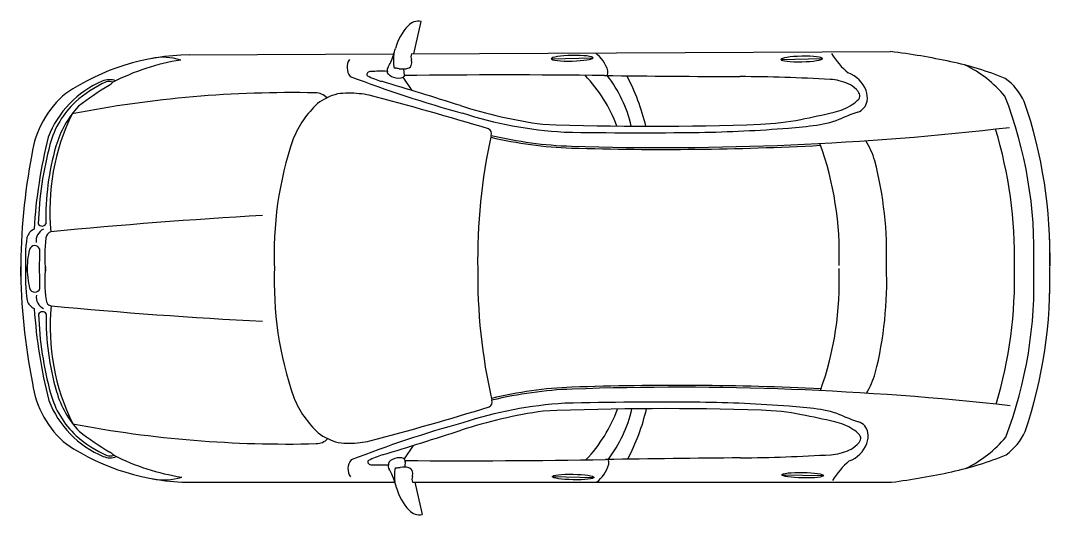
# Model space of a CAD drawing. Header units: millimetres. Extents: x -17157 to 13723, y 21549 to 39550.
# Drawn here: x -3443 to 674, y 28818 to 30794 of the extents above; entities that cross this region are included whole.
import ezdxf

# ---------------------------------------------------------------- set-up
doc = ezdxf.new("R2010")
doc.units = ezdxf.units.MM

# ---------------------------------------------------------------- blocks, each defined once
blk = doc.blocks.new('A$C1828033A')
for p, q in [((1569.6, 1839.9), (1598.9, 1968.9)), ((672.7, 1835.6), (1490.2, 1839.5)), ((1560.1, 1839.8), (3474.4, 1849)), ((2119.2, 1820.3), (2285.7, 1823.9)), ((3036.4, 1817.4), (3202.9, 1821)), ((1532.4, 1753.1), (1530.5, 1779.4)), ((1563.5, 1693.1), (1527.2, 1746.3)), ((4109.8, 1099.4), (4110.3, 991.2)), ((0.2, 1009.2), (0, 971.6)), ((0.4, 952.1), (0, 989.7)), ((4110.3, 881.5), (4110.3, 989.7)), ((1566.9, 275.6), (1530.9, 222.3)), ((1536.1, 215.5), (1534.3, 189.2)), ((676.8, 128.9), (1494.3, 128.9)), ((1564.2, 128.9), (3478.5, 128.9)), ((1573.7, 128.9), (1603.6, 0)), ((2123.2, 151.1), (2289.7, 148.3)), ((3040.4, 158.3), (3206.9, 155.5))]:
    blk.add_line(p, q)
for centre, radius, start, end in [((1701.6, 1806.9), 212, 136.8745, 165.0099), ((1588.5, 1912.9), 57, 79.4418, 136.8745), ((1078.5, 1973.7), 433, 337.3644, 345.0099), ((684.3, 933.4), 902.3, 90.7372, 123.9541), ((785, 909.7), 917.1, 99.1579, 117.034), ((569.7, 1599.3), 226.7, 72.1859, 101.8898), ((1360.2, 1786.1), 56.9, 146.6185, 219.5319), ((1677.5, 1813.4), 189.1, 172.0537, 187.8797), ((1606.4, 1828.6), 47.6, 166.3308, 194.2174), ((1515.7, 1805.6), 46, 351.5383, 14.2174), ((2207.4, 1729.1), 144.5, 17.1419, 52.2949), ((3492.6, 1991.8), 295.2, 210.6615, 230.6814), ((3116.2, -1000.9), 2872.3, 77.9714, 82.8366), ((1436.3, 1263.7), 506.7, 86.9673, 94.3058), ((1482.4, 1776.4), 18.5, 145.4498, 201.5142), ((1376.1, 1849.6), 110.6, 325.4498, 337.3644), ((1495.9, 1788.2), 5.73, 187.8797, 262.6953), ((1411.8, 1132.1), 655.8, 81.2092, 82.6953), ((1524.7, 1862.4), 83.2, 261.2092, 284.8546), ((1540.8, 1801.9), 20.6, 284.8546, 351.5383), ((2294.2, 1770.3), 51.3, 340.3634, 1.4929), ((3443.2, 533.7), 1303.3, 67.9687, 77.9714), ((3559.5, 1358.4), 485.6, 40.0689, 63.9326), ((480.9, 1365.2), 397.1, 112.9834, 159.1679), ((354.2, 1663.9), 72.6, 69.9326, 112.9834), ((352.8, 1684.7), 44.6, 69.9125, 105.8453), ((2921.7, 5894.9), 4445.1, 248.8281, 254.89), ((1392.1, 1757.4), 9.83, 134.6352, 172.7617), ((1388.4, 1757.9), 6.1, 172.7617, 242.0955), ((1396.6, 1752.9), 16.2, 83.8374, 134.6352), ((1525.5, 2016.8), 299.1, 242.0955, 253.5128), ((-2854.5, -12782), 15134.3, 72.26406, 73.51276), ((1935.8, -32020), 33775.5, 89.32804, 90.68433), ((1813.6, 1335.4), 607.6, 20.8343, 43.5459), ((3199.5, 75728.3), 73980.2, 269.328042, 269.746242), ((1928.5, 1432.2), 523.8, 13.1112, 37.777), ((1659.4, 1350), 861.2, 13.4779, 27.8387), ((2841, -5209.4), 6958.3, 86.77227, 89.74624), ((3221.4, 1535.9), 202.3, 65.7161, 86.7723), ((3265.4, 1652), 118.4, 20.4413, 70.1734), ((3787.2, 1544.1), 245.1, 25.3953, 53.758), ((549.3, 1274.6), 498.8, 114.7244, 131.6044), ((1055.7, 552.5), 1357.6, 121.1892, 127.4518), ((241.3, 1865.4), 188, 306.308, 312.426), ((3256.2, 1612.8), 117.9, 46.2833, 65.7161), ((3299.4, 1658.1), 55.3, 22.7212, 46.2833), ((3298, 1664.2), 83.6, 350.5078, 20.4413), ((420.6, 1388.9), 378.9, 129.3535, 172.6138), ((463.3, 1386.1), 358.4, 133.1679, 165.187), ((1081.2, -2886.8), 4571.7, 88.8091, 101.0492), ((1176.7, 1618.7), 65.2, 44.2313, 90.4771), ((1322.2, 1459), 227.8, 104.505, 126.8978), ((1312.2, 1366.3), 316.7, 82.7826, 98.5343), ((1332.4, 1426.2), 255, 76.5781, 85.6009), ((-1655.7, -10089.9), 12152.4, 73.14159, 75.47781), ((3254.3, 1741.6), 123.9, 302.5405, 318.454), ((3325.8, 1659.5), 55.3, 288.7435, 350.5078), ((3332.8, 1672.1), 19.1, 318.454, 22.7212), ((2331, 1051.2), 1716, 357.9891, 21.1737), ((2221.9, 1036.3), 1888.9, 358.6343, 18.9361), ((519.3, 1362.7), 393.9, 137.2286, 164.0536), ((1456.2, 1351.3), 396.7, 133.0452, 158.0199), ((2345.7, 3477.1), 1936.2, 252.2641, 262.2383), ((2342.5, 5461), 3959.5, 281.2612, 283.2284), ((3195, 1834.6), 234.2, 283.2284, 302.5405), ((3641.6, 728.7), 927.6, 108.7435, 112.8732), ((990.1, 1216.7), 873.8, 153.9641, 185.7658), ((2269.1, 3181.7), 1657.3, 252.2204, 266.5814), ((2917, 2575.8), 1017.6, 272.1186, 281.2612), ((3125.2, 1952.8), 401, 277.7787, 292.8732), ((1858.5, 1520.8), 21.9, 342.0255, 62.6317), ((2517.6, 13373.6), 11822.9, 267.89932, 272.11863), ((2485.3, 19904.8), 18380.2, 269.01786, 270.70096), ((2564.5, 13437.4), 11971.9, 268.25384, 276.64527), ((2609.3, 7260.8), 5735.7, 271.00789, 274.56825), ((2904, 3572.7), 2035.9, 274.5682, 277.7787), ((2193.3, 1026), 1776.3, 358.8582, 16.8043), ((2075, 1014.8), 2025.8, 165.9574, 176.4795), ((2408, 1045.1), 1395.7, 160.9916, 182.8212), ((4056.5, 1024.6), 2231.5, 167.3282, 181.1678), ((2253.4, 3083.9), 1621.2, 256.5998, 268.093), ((2253.4, 3083.9), 1613.7, 256.5998, 268.093), ((3072.8, 1309.8), 353.9, 16.9626, 31.168), ((1470.8, 1116.5), 1401.4, 165.0628, 178.1832), ((1148.2, 1183), 1048, 164.0536, 181.2442), ((2564.5, 13437.4), 11979.4, 268.25384, 273.01567), ((1973.1, 1040.9), 1296.3, 357.9645, 19.8911), ((2361.8, 979.7), 2361.8, 168.8204, 180.1957), ((1973.1, 1040.9), 1485.6, 357.9645, 14.5085), ((2127.3, -19353.3), 20580.2, 93.23735, 95.5953), ((85.5, 1169.2), 17.4, 208.056, 329.3591), ((74, 1092.8), 50.9, 114.3128, 164.401), ((110.7, 1094), 49.3, 113.9347, 189.3368), ((127.2, 1103.2), 26.5, 104.0843, 176.364), ((638.3, 1018), 619.8, 171.786, 184.2828), ((55.7, 1052.2), 21.5, 19.433, 161.2585), ((710.4, 1028.4), 614.5, 172.8553, 185.2623), ((345.1, 981.4), 319.4, 165.9346, 181.7467), ((-1700.1, 1046.7), 1776.2, 357.5862, 0.4052), ((2361.8, 992.9), 2361.8, 180.0784, 191.4537), ((638.5, 946.3), 619.8, 175.9913, 188.4881), ((345.1, 981.4), 319.4, 178.5274, 194.3395), ((-1699.8, 906.4), 1776.2, 359.8689, 2.6879), ((710.6, 936.2), 614.5, 175.0118, 187.4188), ((2408.3, 927.6), 1395.7, 177.4529, 199.2825), ((4056.7, 956.1), 2231.5, 179.1063, 192.9459), ((1973.3, 929.8), 1485.6, 345.7657, 2.3096), ((2193.5, 945.8), 1776.3, 343.4698, 1.416), ((2331.3, 921.2), 1716, 339.1004, 2.285), ((2222.2, 935.6), 1888.9, 341.338, 1.6398), ((1973.3, 929.8), 1296.3, 340.383, 2.3096), ((56, 909.3), 21.5, 199.0156, 340.8412), ((111.3, 867.8), 49.3, 170.9374, 246.3394), ((74.5, 868.8), 50.9, 195.8731, 245.9613), ((127.8, 858.7), 26.5, 183.9101, 256.1898), ((991.2, 749.3), 873.8, 174.5084, 206.31), ((2030, 21324.5), 20580.2, 264.67881, 267.03676), ((2075.2, 956.3), 2025.8, 183.7946, 194.3167), ((86.4, 792.5), 17.4, 30.915, 152.2181), ((1471.4, 851.7), 1401.4, 182.0909, 195.2113), ((1149.2, 783.7), 1048, 179.0299, 196.2205), ((3074.3, 666.1), 353.9, 329.1061, 343.3115), ((422.5, 574.4), 378.9, 187.6604, 230.9206), ((2263.4, -1111.8), 1621.2, 92.1811, 103.6743), ((2263.4, -1111.8), 1613.7, 92.1811, 103.6743), ((2624, -11463.8), 11979.4, 87.25844, 92.02027), ((2624, -11463.8), 11971.9, 83.62883, 92.02027), ((482.7, 598.4), 397.1, 201.1062, 247.2907), ((465.2, 577.3), 358.4, 195.0871, 227.1062), ((521.1, 601), 393.9, 196.2205, 223.0455), ((1458, 616.9), 396.7, 202.2542, 227.2289), ((1861.1, 449.3), 21.9, 297.6424, 18.2486), ((-1708.6, 12043), 12152.4, 284.7963, 287.13252), ((2357.6, -1504.6), 1936.2, 98.0358, 108.01), ((2279.6, -1209.5), 1657.3, 93.6927, 108.0537), ((2576.8, -11400.2), 11822.9, 88.15548, 92.37479), ((2575.8, -17931.4), 18380.2, 89.57315, 91.25625), ((1815.3, 634.5), 607.6, 316.7282, 339.4398), ((1930.6, 538.3), 523.8, 322.4971, 347.1629), ((1661.2, 619.1), 861.2, 332.4354, 346.7963), ((2639.3, -5287), 5735.7, 85.70586, 89.26622), ((2924.6, -600.5), 1017.6, 79.0129, 88.1555), ((2916.3, -1597.5), 2035.9, 82.4955, 85.7059), ((3129.9, 23.4), 401, 67.4009, 82.4955), ((2363.9, -3488.5), 3959.5, 77.0457, 79.0129), ((3640.4, 1249.9), 927.6, 247.4009, 251.5306), ((1062.7, 4853.1), 4571.7, 259.2249, 271.465), ((1053.6, 1413.8), 1357.6, 232.8224, 239.0849), ((2945.2, -3919.6), 4445.1, 105.3841, 111.446), ((-2920.3, 14729.4), 15134.3, 286.76134, 288.01004), ((3199.1, 142), 234.2, 57.7336, 77.0457), ((3257.9, 235.2), 123.9, 41.8201, 57.7336), ((3329, 317.6), 55.3, 9.7663, 71.5306), ((3789.8, 435.2), 245.1, 306.5161, 334.8789), ((550.7, 689.3), 498.8, 228.6697, 245.5497), ((1179.8, 348.1), 65.2, 269.797, 316.0428), ((1324.5, 508.6), 227.8, 233.3763, 255.7691), ((1334.5, 541.4), 255, 274.6733, 283.696), ((3302.6, 319), 55.3, 313.9908, 337.5529), ((3336.1, 305.1), 19.1, 337.5529, 41.8201), ((3301.2, 312.8), 83.6, 339.8329, 9.7663), ((3561.3, 619.9), 485.6, 296.3415, 320.2052), ((684, 1031.1), 902.3, 236.32, 269.5369), ((245.5, 97), 188, 47.8481, 53.9661), ((1314, 601.2), 316.7, 261.7398, 277.4915), ((3224, 440.8), 202.3, 273.5018, 294.5581), ((3259.1, 364), 117.9, 294.5581, 313.9908), ((3268.5, 324.8), 118.4, 290.1007, 339.8329), ((357.5, 299), 72.6, 247.2907, 290.3415), ((356.2, 278.2), 44.6, 254.4288, 290.3616), ((784.6, 1055.3), 917.1, 243.2401, 261.1162), ((1364, 181.7), 56.9, 140.7422, 213.6556), ((1392.1, 210), 6.1, 118.1786, 187.5124), ((1395.8, 210.5), 9.83, 187.5124, 225.6389), ((1530.5, -48.3), 299.1, 106.7613, 118.1786), ((1777.9, 33990.1), 33775.5, 269.58978, 270.94606), ((3557, -73750.9), 73980.2, 90.527864, 90.946064), ((2298, 201.9), 51.3, 358.7812, 19.9107), ((2811.4, 7184.2), 6958.3, 270.52786, 273.50183), ((3497.4, -13.8), 295.2, 129.5927, 149.6127), ((3441, 1444), 1303.3, 282.3027, 292.3054), ((1400.2, 215), 16.2, 225.6389, 276.4367), ((1437.7, 704.4), 506.7, 265.9683, 273.3068), ((1486.2, 191.9), 18.5, 158.7599, 214.8243), ((1380.3, 118.2), 110.6, 22.9097, 34.8243), ((1681.5, 155.9), 189.1, 172.3944, 188.2204), ((1499.7, 180.2), 5.73, 97.5788, 172.3944), ((1412.5, 835.9), 655.8, 277.5788, 279.0649), ((1528.9, 106.1), 83.2, 75.4195, 99.0649), ((1544.7, 166.7), 20.6, 8.7358, 75.4195), ((1519.6, 162.9), 46, 346.0567, 8.7358), ((2211, 242.7), 144.5, 307.9792, 343.1322), ((3106.7, 2977), 2872.3, 277.4375, 282.3027), ((572.6, 364.6), 226.7, 258.3843, 288.0882), ((1083.2, -7.3), 433, 15.2642, 22.9097), ((1610.4, 140.3), 47.6, 166.0567, 193.9433), ((1705.5, 162.5), 212, 195.2642, 223.3996), ((1592.9, 56), 57, 223.3996, 280.8323)]:
    blk.add_arc(centre, radius, start, end)
at = {"extrusion": (0, 0, -1)}
for centre in [(2202.5, 1822.1), (3119.7, 1819.2)]:
    blk.add_ellipse(centre, major_axis=(-83.3, -1.8), ratio=0.133101, dxfattribs=at)
blk.add_ellipse((1498.8, 1761.4), major_axis=(33.6, -8.3), ratio=0.530479, start_param=5.944341, end_param=9.424778, dxfattribs=at)
blk.add_ellipse((1502.5, 207), major_axis=(33.5, 8.4), ratio=0.530479, start_param=5.944341, end_param=9.424778)
for centre in [(3123.6, 156.9), (2206.5, 149.7)]:
    blk.add_ellipse(centre, major_axis=(-83.3, 1.4), ratio=0.133101)

msp = doc.modelspace()

# ---------------------------------------------------------------- block references
msp.add_blockref('A$C1828033A', (-3443, 28821.8))

doc.saveas('drawing.dxf')
